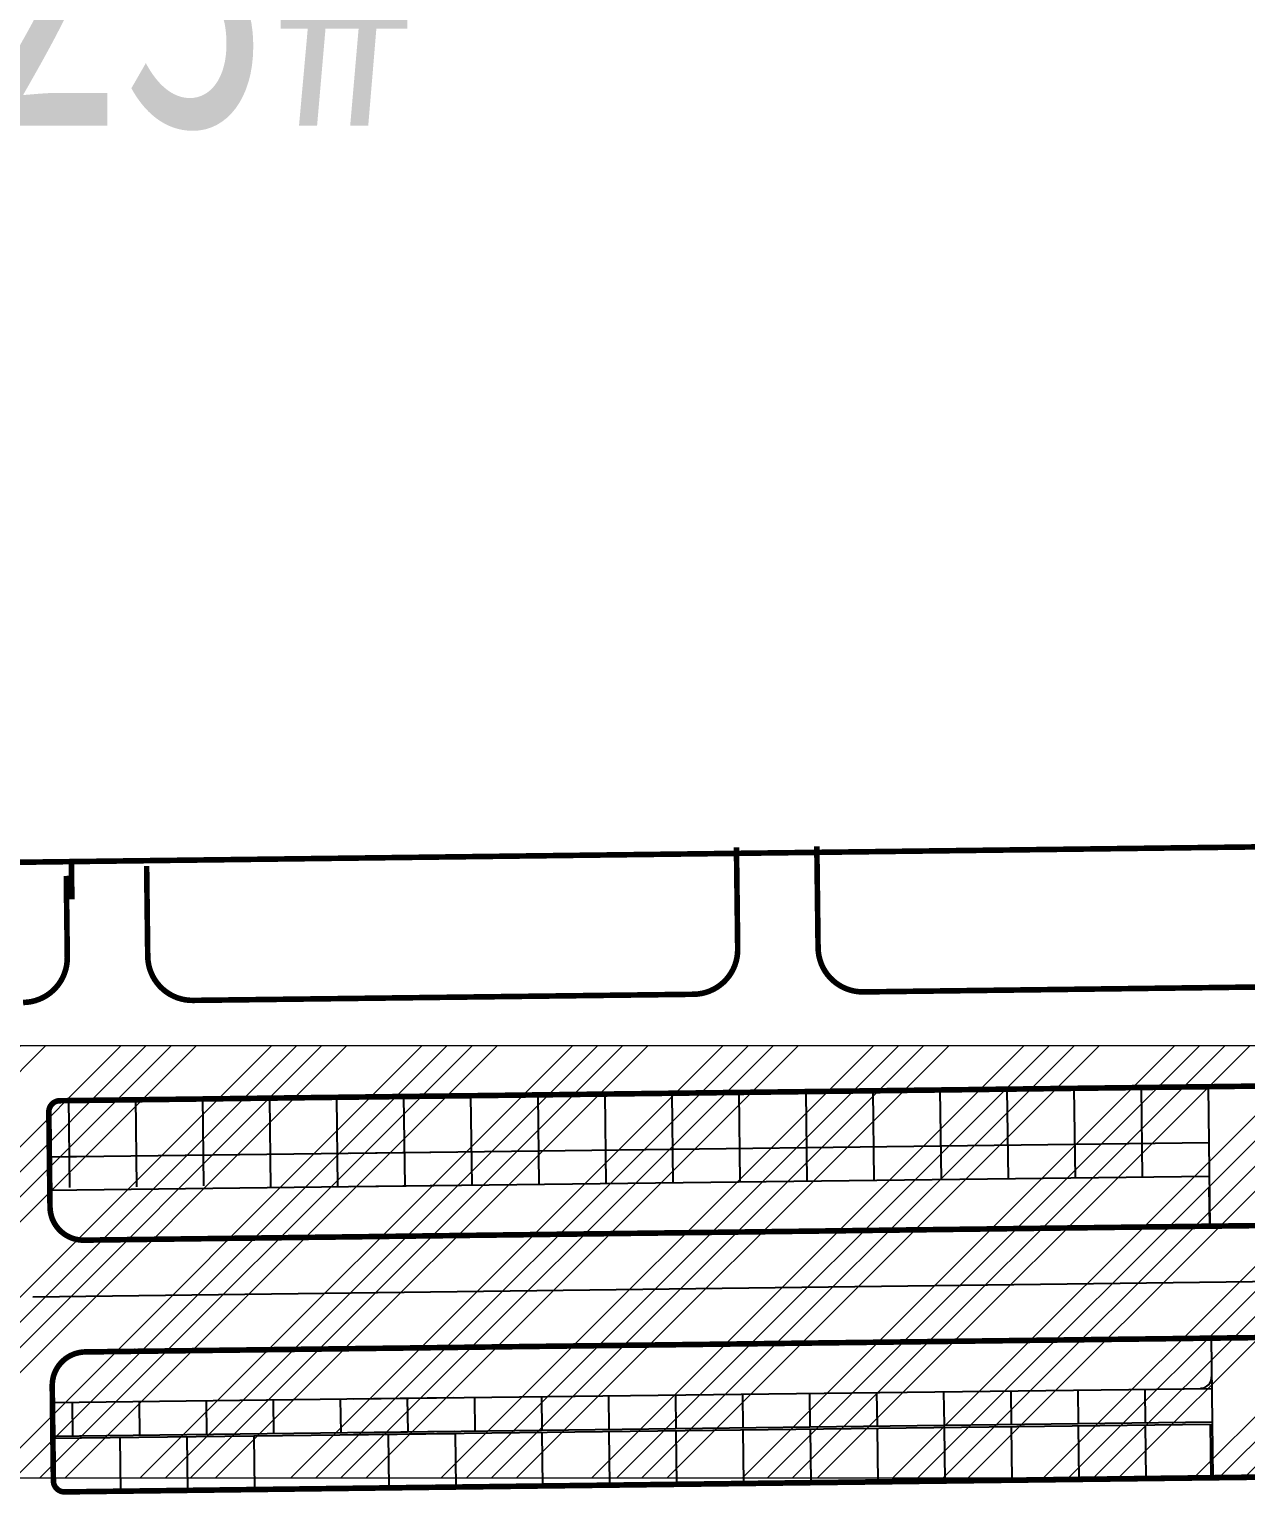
# Model space of a CAD drawing. Extents: x 60102 to 11003895, y 103457 to 3214550.
# Drawn here: x 9577273 to 9686129, y 2702342 to 2833474 of the extents above; entities that cross this region are included whole.
import ezdxf

# ---------------------------------------------------------------- set-up
doc = ezdxf.new("R2010")
doc.units = 0
doc.header["$LTSCALE"] = 10
doc.linetypes.add('DOTE', pattern=[2.42, 2, -0.2, 0.02, -0.2])
doc.layers.get('0').update_dxf_attribs({"linetype": 'CONTINUOUS', "lineweight": 0})
for name, color, linetype in [('01', 7, 'CONTINUOUS'), ('x-水', 5, 'CONTINUOUS'), ('本院设计厂区道路', 161, 'CONTINUOUS'), ('本院设计厂区道路中心', 2, 'DOTE'), ('铺地', 252, 'CONTINUOUS')]:
    doc.layers.add(name, color=color, linetype=linetype)
doc.styles.get("Standard").update_dxf_attribs({"font": 'isocp.shx', "width": 0.707, "height": 10, "bigfont": 'intecad.shx'})

msp = doc.modelspace()

# ---------------------------------------------------------------- hatches: boundary and pattern name
at = {"layer": '01', "lineweight": 0}
h = msp.add_hatch(dxfattribs=at)
h.set_pattern_fill('ANSI34', color=3, scale=500, style=0)
h.paths.add_polyline_path([(9863176.952, 2706055.333), (9863116.605, 2710874.881), (9869116.129, 2710950.437), (9875115.654, 2711025.993), (9881115.178, 2711101.549), (9887114.702, 2711177.105), (9893114.226, 2711252.662), (9899113.751, 2711328.218), (9905113.275, 2711403.774), (9911112.799, 2711479.33), (9917112.323, 2711554.886), (9923111.848, 2711630.442), (9929617.962, 2711712.378), (9929615.48, 2711912.363), (9923109.344, 2711830.427), (9917109.819, 2711754.87), (9911110.295, 2711679.314), (9905110.771, 2711603.758), (9899111.247, 2711528.202), (9893111.722, 2711452.646), (9887112.198, 2711377.09), (9881112.674, 2711301.534), (9875113.149, 2711225.977), (9869113.625, 2711150.421), (9863114.101, 2711074.865), (9863076.54, 2714074.63), (9869076.064, 2714150.186), (9875075.589, 2714225.742), (9881075.113, 2714301.298), (9887074.637, 2714376.855), (9893074.161, 2714452.411), (9899073.686, 2714527.967), (9905073.21, 2714603.523), (9911072.734, 2714679.079), (9917072.258, 2714754.635), (9923071.783, 2714830.191), (9929578.259, 2714912.132), (9929615.48, 2711912.363), (9929617.962, 2711712.378), (9929640.838, 2709868.743, -0.4142666349), (9926677.746, 2706831.746), (9923172.47, 2706788.888), (9917172.918, 2706715.532), (9911173.367, 2706642.177), (9905173.815, 2706568.821), (9899174.263, 2706495.466), (9893174.711, 2706422.11), (9887175.159, 2706348.755), (9881175.607, 2706275.4), (9875176.056, 2706202.044), (9869176.504, 2706128.689), (9863176.952, 2706055.333), (9679201.619, 2703805.901), (9859390.567, 2703805.901, -0.562750894), (9859845.901, 2704088.93, -0.2854662658), (9860017.733, 2703805.901), (9952106.801, 2703805.901), (9972825.285, 2703805.901), (9972825.285, 2724965.739), (9972825.285, 2742539.867), (9952513.237, 2742539.867), (9566169.401, 2742539.867), (9566169.401, 2703805.901), (9679201.619, 2703805.901), (9863176.952, 2706055.333)])
h.paths.add_polyline_path([(9951475.937, 2704489.296, -1), (9951759.439, 2705048.766, -1), (9951475.937, 2704489.296)], flags=16)
h.paths.add_polyline_path([(9909558.662, 2704140.755, -1), (9909842.164, 2704700.225, -1), (9909558.662, 2704140.755)], flags=16)
h.paths.add_polyline_path([(9929267.123, 2728083.498, -1), (9929550.625, 2728642.968, -1), (9929267.123, 2728083.498)], flags=16)
h.paths.add_polyline_path([(9929375.698, 2733865.223), (9922844.867, 2733785.4), (9916845.315, 2733712.071), (9910845.763, 2733638.742), (9904846.211, 2733565.413), (9898846.659, 2733492.085), (9892847.107, 2733418.756), (9886847.555, 2733345.427), (9880848.003, 2733272.098), (9874848.451, 2733198.769), (9868848.899, 2733125.44), (9862849.347, 2733052.111), (9862812.126, 2736051.88), (9862750.091, 2741051.496), (9868749.643, 2741124.825), (9874749.195, 2741198.153), (9880748.747, 2741271.482), (9886748.299, 2741344.811), (9892747.851, 2741418.14), (9898747.402, 2741491.469), (9904746.954, 2741564.798), (9910746.506, 2741638.127), (9916746.058, 2741711.456), (9922745.61, 2741784.785), (9926244.313, 2741827.547, -0.4142135354), (9929280.743, 2738864.449), (9929318.725, 2736864.75)], flags=16)

# ---------------------------------------------------------------- linework, layer by layer
at = {"color": 0, "ltscale": 3, "const_width": 500, "flags": 128}
msp.add_lwpolyline([(9565197.055, 2855285.517), (9934948.593, 2859873.41), (9936145.628, 2763400.836), (9566394.091, 2758812.943), (9565187.184, 2855408.822)], dxfattribs=at)
at = {"layer": '01', "color": 0, "lineweight": 0}
msp.add_lwpolyline([(9566169.401, 2742539.867), (9972825.285, 2742539.867), (9972825.285, 2703805.901), (9566169.401, 2703805.901)], close=True, dxfattribs=at)
at = {"layer": 'x-水', "color": 0, "linetype": 'Continuous', "ltscale": 3}
msp.add_line((9682915.896, 2726385.274, 0), (9682872.748, 2729862.732, 0), dxfattribs=at)
msp.add_arc((9682083.598, 2712863.467, 0), 1000, 270.71089195, 0.71089152, dxfattribs=at)
at = {"layer": '本院设计厂区道路', "color": 0, "ltscale": 9000}
for p, q in [((9579069.298, 2732585.076, 0), (9615521.935, 2733033.338, 0)), ((9606002.454, 2732913.051, 0), (9682823.583, 2733851.989, 0)), ((9606002.454, 2732913.051, 0), (9682823.583, 2733851.989, 0)), ((9579069.313, 2732583.864, 0), (9582608.197, 2732627.117, 0)), ((9606039.676, 2729913.282, 0), (9682860.247, 2730852.214, 0)), ((9579106.52, 2729585.307, 0), (9615559.156, 2730033.569, 0)), ((9606275.41, 2710914.744, 0), (9683096.205, 2711853.678, 0)), ((9579342.254, 2710586.752, 0), (9615276.32, 2711028.596, 0)), ((9579379.476, 2707586.982, 0), (9615312.612, 2708028.816, 0)), ((9606312.631, 2707914.975, 0), (9683133.426, 2708853.909, 0)), ((9606315.113, 2707714.991, 0), (9682935.923, 2708651.48, 0)), ((9579381.957, 2707386.996, 0), (9615315.031, 2707828.831, 0)), ((9585381.591, 2707453.703, 0), (9585441.145, 2702654.072, 0)), ((9585381.591, 2707453.703, 0), (9585441.145, 2702654.072, 0)), ((9591381.129, 2707528.146, 0), (9591440.683, 2702728.515, 0)), ((9597380.668, 2707602.588, 0), (9597440.222, 2702802.957, 0)), ((9609379.744, 2707751.473, 0), (9609439.298, 2702951.843, 0)), ((9615379.282, 2707825.916, 0), (9615438.836, 2703026.285, 0))]:
    msp.add_line(p, q, dxfattribs=at)
at = {"layer": '本院设计厂区道路', "color": 0, "linetype": 'Continuous', "ltscale": 3, "const_width": 500, "elevation": 0, "flags": 128}
for points in [[(9587772.076, 2758610.008), (9587871.815, 2750525.429, 0.4142135624), (9591920.42, 2746574.631), (9636717.175, 2747122.353, 0.4142135624), (9640667.972, 2751170.958), (9640556.781, 2760265.04)], [(9647748.695, 2760354.278), (9647861.241, 2751283.89, 0.4142135624), (9651910.561, 2747333.826), (9696707.113, 2747889.664, 0.4142135624), (9700657.177, 2751938.984), (9700544.631, 2761009.372)], [(9576721.608, 2746388.798, 0.4142135624), (9580672.405, 2750437.403)]]:
    msp.add_lwpolyline(points, format="xyb", dxfattribs=at)
for points in [[(9581042.26, 2758785.288), (9581081.072, 2755610.93)], [(9580582.32, 2757720.736), (9580672.405, 2750437.403)]]:
    msp.add_lwpolyline(points, dxfattribs=at)
at = {"layer": '本院设计厂区道路', "color": 0, "ltscale": 9000, "const_width": 500, "elevation": 0, "flags": 128}
for points in [[(9926244.313, 2741827.547), (9608940.752, 2737949.338)], [(9607095.404, 2725428.132), (9928475.581, 2729415.831)], [(9614615.066, 2725521.436), (9582162.172, 2725118.759)], [(9928523.256, 2719353.719), (9582157.329, 2715115.156)], [(9609373.898, 2702952.13), (9926677.746, 2706831.746)], [(9582441.376, 2702616.851), (9720424.94, 2704328.957)]]:
    msp.add_lwpolyline(points, dxfattribs=at)
for points in [[(9612973.44, 2738002.562), (9580007.291, 2737596.892, 0.4142435471), (9579019.672, 2736584.561), (9579125.181, 2728081.307, 0.4142135624), (9582162.172, 2725118.759), (9586631.815, 2725174.219)], [(9613407.702, 2703004.19), (9580441.636, 2702591.77, -0.4142435471), (9579429.203, 2703579.285), (9579323.695, 2712082.539, -0.4142135624), (9582286.242, 2715119.529), (9586755.886, 2715174.989)]]:
    msp.add_lwpolyline(points, format="xyb", dxfattribs=at)
at = {"layer": '本院设计厂区道路', "color": 0, "ltscale": 3, "elevation": 0, "flags": 128}
for points in [[(9682762.52, 2738847.928), (9682915.244, 2726352.55)], [(9683040.373, 2716353.332), (9683195.456, 2703854.733)], [(9581104.001, 2710592.61), (9581141.042, 2707607.318)], [(9587103.539, 2710667.053), (9587140.58, 2707681.761)], [(9593103.077, 2710741.495), (9593140.119, 2707756.203)], [(9599102.615, 2710815.938), (9599139.657, 2707830.646)], [(9605102.153, 2710890.38), (9605139.195, 2707905.088)], [(9611101.692, 2710964.823), (9611138.802, 2707973.963)], [(9617101.23, 2711039.265), (9617138.354, 2708047.291)], [(9623100.768, 2711113.708), (9623137.906, 2708120.62)], [(9629100.306, 2711188.15), (9629137.458, 2708193.949)], [(9635099.844, 2711262.593), (9635137.01, 2708267.278)], [(9641099.382, 2711337.035), (9641136.562, 2708340.607)], [(9647098.921, 2711411.478), (9647136.114, 2708413.936)], [(9653098.459, 2711485.92), (9653135.666, 2708487.265)], [(9659097.997, 2711560.363), (9659135.218, 2708560.594)], [(9665097.549, 2711633.692), (9665134.77, 2708633.923)], [(9671097.101, 2711707.021), (9671134.322, 2708707.251)], [(9677096.653, 2711780.349), (9677133.874, 2708780.58)], [(9623140.388, 2707920.636), (9623200.074, 2703110.308)], [(9629139.94, 2707993.965), (9629199.613, 2703184.75)], [(9635139.492, 2708067.293), (9635199.151, 2703259.193)], [(9641139.044, 2708140.622), (9641198.689, 2703333.635)], [(9647138.596, 2708213.951), (9647198.227, 2703408.078)], [(9653138.148, 2708287.28), (9653197.765, 2703482.52)], [(9659137.7, 2708360.609), (9659197.303, 2703556.963)], [(9665137.252, 2708433.938), (9665196.842, 2703631.405)], [(9671136.804, 2708507.267), (9671196.38, 2703705.848)], [(9677136.356, 2708580.596), (9677195.918, 2703780.29)], [(9682935.923, 2708651.48), (9682995.471, 2703852.288)]]:
    msp.add_lwpolyline(points, dxfattribs=at)
at = {"layer": '本院设计厂区道路中心', "color": 0, "ltscale": 9000}
msp.add_line((9577573.408, 2720061.437), (10362571.646, 2729801.728), dxfattribs=at)
at = {"layer": '铺地', "color": 0, "ltscale": 3, "elevation": 0, "flags": 128}
for points in [[(9616767.476, 2738039.167), (9616865.165, 2730046.552)], [(9622767.03, 2738112.304), (9622864.717, 2730119.881)], [(9628766.584, 2738185.442), (9628864.28, 2730192.254)], [(9628766.584, 2738185.442), (9628864.269, 2730193.209)], [(9634766.139, 2738258.58), (9634863.832, 2730265.582)], [(9640765.693, 2738331.717), (9640863.384, 2730338.911)], [(9646765.247, 2738404.855), (9646862.936, 2730412.24)], [(9652764.801, 2738477.993), (9652862.488, 2730485.569)], [(9658764.355, 2738551.13), (9658862.04, 2730558.898)], [(9664763.91, 2738624.268), (9664861.592, 2730632.227)], [(9670763.464, 2738697.406), (9670861.143, 2730705.556)], [(9676763.018, 2738770.543), (9676860.695, 2730778.885)], [(9682762.475, 2738851.616), (9682915.244, 2726352.55)], [(9580767.469, 2737819.753), (9580865.165, 2729826.565)], [(9586767.023, 2737892.891), (9586864.717, 2729899.894)], [(9592766.577, 2737966.029), (9592864.268, 2729973.223)], [(9598768.813, 2737819.753), (9598866.509, 2729826.565)], [(9604768.367, 2737892.891), (9604866.061, 2729899.894)], [(9610767.922, 2737966.029), (9610865.613, 2729973.223)]]:
    msp.add_lwpolyline(points, dxfattribs=at)

# ---------------------------------------------------------------- texts
at = {"layer": '01', "color": 0, "lineweight": 0, "insert": (9572079.436, 2852846.563), "char_height": 28000, "width": 145375.5942, "attachment_point": 1}
msp.add_mtext('{\\fSimSun|b0|i0|c134|p2;23#}', dxfattribs=at)

doc.saveas('drawing.dxf')
